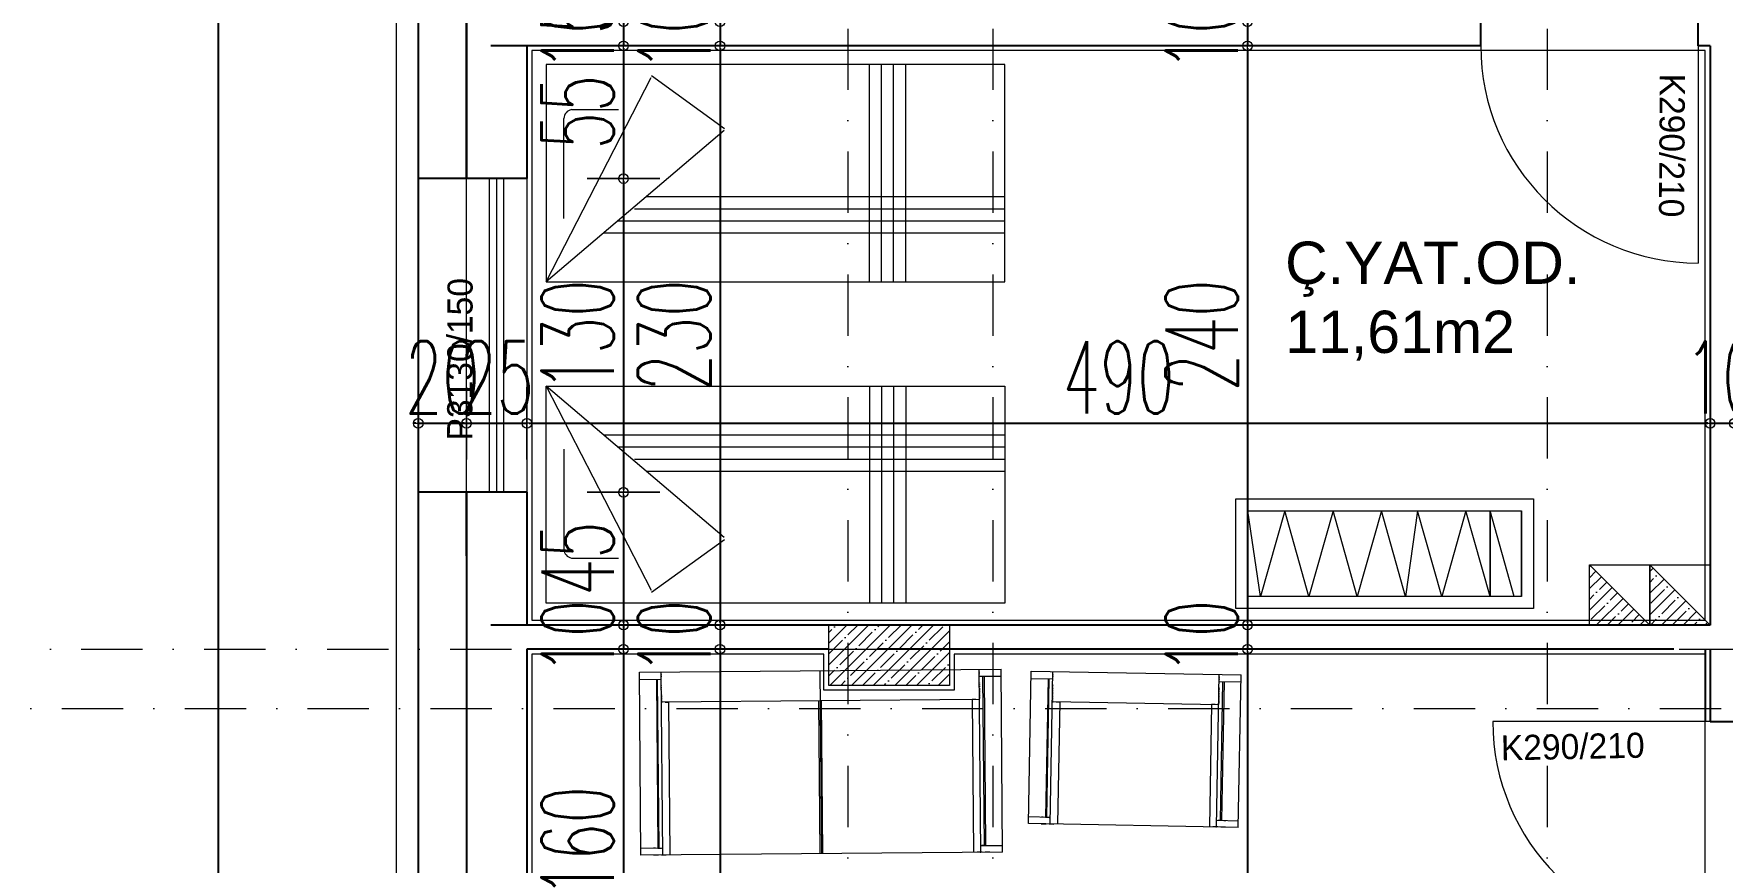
# Model space of a CAD drawing. Header units: millimetres. Extents: x -16104 to 67872, y -88009 to 12107.
# Drawn here: x 18500 to 19199, y 10002 to 10345 of the extents above; entities that cross this region are included whole.
import ezdxf

# ---------------------------------------------------------------- set-up
doc = ezdxf.new("R2010")
doc.units = ezdxf.units.MM
doc.linetypes.add('DASHDOTX2', pattern=[50.8, 25.4, -12.7, 0, -12.7])
doc.layers.get('0').update_dxf_attribs({"color": 241})
for name, color, linetype, lineweight in [('akslar', 144, 'Continuous', 20), ('baca', 46, 'Continuous', 5), ('bacas', 11, 'Continuous', 5), ('duvar', 123, 'Continuous', 25), ('emsal&kolon', 1, 'Continuous', 5), ('kapı', 3, 'Continuous', 5), ('kolon', 1, 'Continuous', 5), ('OLCU', 54, 'Continuous', 13), ('pencere', 5, 'Continuous', 5), ('POZ', 36, 'Continuous', 18), ('SıVA', 40, 'Continuous', 9), ('tefriş', 30, 'Continuous', 5), ('ÖLÇÜ', 252, 'Continuous', 20)]:
    doc.layers.add(name, color=color, linetype=linetype, lineweight=lineweight)
doc.styles.add('DIM', font='Txttw.shx', dxfattribs={"width": 0.6})
doc.styles.add('M2', font='stylu.ttf', dxfattribs={"height": 10})
doc.dimstyles.new('50', dxfattribs={"dimscale": 0, "dimtxt": 30, "dimasz": 1, "dimexe": 0, "dimexo": 2, "dimgap": 4, "dimtad": 1, "dimdec": 0, "dimzin": 0, "dimdsep": 46, "dimtxsty": 'DIM', "dimblk1": 'DOT', "dimblk2": 'DOT', "dimsah": 1, "dimcen": 1.5, "dimdle": 3, "dimse1": 1, "dimse2": 1, "dimclrd": 256, "dimclre": 9, "dimclrt": 256, "dimadec": 0, "dimazin": 0, "dimtfac": 0.24, "dimtdec": 0, "dimtix": 1, "dimtmove": 2, "dimatfit": 3, "dimldrblk": 'DOT', "dimfxl": 0, "dimtolj": 1, "dimtzin": 15, "dimarcsym": 0})

# ---------------------------------------------------------------- blocks, each defined once
blk = doc.blocks.new('NEWBLOCK4')
at = {"layer": 'bacas'}
for p, q in [((-0.8505, 0.5894), (-0.8505, 2.0869)), ((-0.093, 2.0869), (-0.8505, 2.0869)), ((-0.8205, 2.0869), (-0.8205, 1.9969)), ((-0.1205, 1.9969), (-0.1205, 2.0869)), ((-0.1205, 2.0269), (-0.1205, 2.0344)), ((-0.093, 2.0869), (-0.093, 0.5894)), ((-0.093, 2.0344), (-0.093, 2.0144)), ((-0.093, 1.9969), (-0.8505, 1.9969)), ((-0.8405, 1.9969), (-0.838, 1.9969)), ((-0.833, 1.9969), (-0.8305, 1.9969)), ((-0.8205, 2.0169), (-0.1205, 2.0169)), ((-0.1205, 2.0119), (-0.8205, 2.0119)), ((-0.7955, 1.9969), (-0.793, 1.9969)), ((-0.788, 1.9969), (-0.7855, 1.9969)), ((-0.7805, 1.9969), (-0.778, 1.9969)), ((-0.773, 1.9969), (-0.7705, 1.9969)), ((-0.768, 1.9969), (-0.763, 1.9969)), ((-0.7605, 1.9969), (-0.758, 1.9969)), ((-0.7555, 1.9969), (-0.753, 1.9969)), ((-0.7505, 1.9969), (-0.748, 1.9969)), ((-0.7455, 1.9969), (-0.743, 1.9969)), ((-0.7405, 1.9969), (-0.738, 1.9969)), ((-0.7355, 1.9969), (-0.733, 1.9969)), ((-0.7305, 1.9969), (-0.728, 1.9969)), ((-0.7255, 1.9969), (-0.7255, 0.6794)), ((-0.7255, 1.9969), (-0.7255, 1.9944)), ((-0.7255, 1.9819), (-0.7255, 1.9669)), ((-0.7255, 1.9669), (-0.093, 1.9669)), ((-0.1205, 2.0169), (-0.1205, 2.0019)), ((-0.1205, 2.0144), (-0.1205, 2.0119)), ((-0.093, 2.0019), (-0.093, 1.9819)), ((-0.093, 1.9944), (-0.093, 1.9969)), ((-0.8505, 1.3369), (-0.093, 1.3369)), ((-0.093, 1.3425), (-0.7255, 1.3425)), ((-0.093, 1.3319), (-0.7255, 1.3319)), ((-0.7255, 0.6944), (-0.7255, 0.7094)), ((-0.7255, 0.7094), (-0.093, 0.7094)), ((-0.093, 0.6794), (-0.8505, 0.6794)), ((-0.8405, 0.6794), (-0.838, 0.6794)), ((-0.833, 0.6794), (-0.8305, 0.6794)), ((-0.8205, 0.5894), (-0.8205, 0.6794)), ((-0.1205, 0.6644), (-0.8205, 0.6644)), ((-0.8205, 0.6594), (-0.1205, 0.6594)), ((-0.7955, 0.6794), (-0.793, 0.6794)), ((-0.788, 0.6794), (-0.7855, 0.6794)), ((-0.7805, 0.6794), (-0.778, 0.6794)), ((-0.773, 0.6794), (-0.7705, 0.6794)), ((-0.768, 0.6794), (-0.763, 0.6794)), ((-0.7605, 0.6794), (-0.758, 0.6794)), ((-0.7555, 0.6794), (-0.753, 0.6794)), ((-0.7505, 0.6794), (-0.748, 0.6794)), ((-0.7455, 0.6794), (-0.743, 0.6794)), ((-0.7405, 0.6794), (-0.738, 0.6794)), ((-0.7355, 0.6794), (-0.733, 0.6794)), ((-0.7305, 0.6794), (-0.728, 0.6794)), ((-0.7255, 0.6794), (-0.7255, 0.6819)), ((-0.1205, 0.6794), (-0.1205, 0.5894)), ((-0.1205, 0.6594), (-0.1205, 0.6744)), ((-0.1205, 0.6619), (-0.1205, 0.6644)), ((-0.1205, 0.6494), (-0.1205, 0.6419)), ((-0.093, 0.6744), (-0.093, 0.6944)), ((-0.093, 0.6819), (-0.093, 0.6794)), ((-0.093, 0.6419), (-0.093, 0.6619)), ((-0.093, 0.5894), (-0.8505, 0.5894))]:
    blk.add_line(p, q, dxfattribs=at)
blk = doc.blocks.new('tekli.')
at = {"layer": 'bacas'}
for p, q in [((43.44, 0), (-43.44, 0)), ((-43.44, 0), (-43.44, -63.16)), ((-38.19, 0), (-36.19, 0)), ((-34.94, 0), (-32.94, 0)), ((-34.19, 0), (-34.44, 0)), ((-34.44, 0), (-34.44, -63.16)), ((-31.44, -50.66), (-31.44, 0)), ((31.44, -50.66), (31.44, 0)), ((34.94, 0), (32.94, 0)), ((34.19, 0), (34.44, 0)), ((34.44, 0), (34.44, -63.16)), ((38.19, 0), (36.19, 0)), ((43.44, 0), (43.44, -63.16)), ((-34.44, -2.75), (-43.44, -2.75)), ((-37.44, -2.75), (-38.19, -2.75)), ((-36.44, -60.16), (-36.44, -2.75)), ((-36.44, -2.75), (-34.94, -2.75)), ((-36.19, -2.75), (-35.94, -2.75)), ((-35.94, -2.75), (-35.94, -60.16)), ((34.44, -2.75), (43.44, -2.75)), ((36.44, -2.75), (34.94, -2.75)), ((35.94, -2.75), (35.94, -60.16)), ((36.19, -2.75), (35.94, -2.75)), ((36.44, -60.16), (36.44, -2.75)), ((37.44, -2.75), (38.19, -2.75)), ((34.44, -50.66), (-34.44, -50.66)), ((-34.44, -50.66), (-34.19, -50.66)), ((-34.44, -51.16), (-34.44, -50.91)), ((-34.44, -51.66), (-34.44, -51.41)), ((-34.44, -52.16), (-34.44, -51.91)), ((-34.44, -52.66), (-34.44, -52.41)), ((-34.44, -53.16), (-34.44, -52.91)), ((-34.44, -53.66), (-34.44, -53.41)), ((-34.44, -54.16), (-34.44, -53.91)), ((-34.44, -54.91), (-34.44, -54.41)), ((-34.44, -55.41), (-34.44, -55.16)), ((-34.44, -56.16), (-34.44, -55.91)), ((-32.94, -50.66), (-31.44, -50.66)), ((32.94, -50.66), (31.44, -50.66)), ((34.44, -50.66), (34.19, -50.66)), ((34.44, -51.16), (34.44, -50.91)), ((34.44, -51.66), (34.44, -51.41)), ((34.44, -52.16), (34.44, -51.91)), ((34.44, -52.66), (34.44, -52.41)), ((34.44, -53.16), (34.44, -52.91)), ((34.44, -53.66), (34.44, -53.41)), ((34.44, -54.16), (34.44, -53.91)), ((34.44, -54.91), (34.44, -54.41)), ((34.44, -55.41), (34.44, -55.16)), ((34.44, -56.16), (34.44, -55.91)), ((-43.44, -60.16), (-34.44, -60.16)), ((-34.44, -56.91), (-34.44, -56.66)), ((-34.44, -57.66), (-34.44, -57.41)), ((-34.44, -61.41), (-34.44, -61.16)), ((-34.44, -62.16), (-34.44, -61.91)), ((34.44, -56.91), (34.44, -56.66)), ((34.44, -57.66), (34.44, -57.41)), ((43.44, -60.16), (34.44, -60.16)), ((34.44, -61.41), (34.44, -61.16)), ((34.44, -62.16), (34.44, -61.91)), ((-43.44, -63.16), (43.44, -63.16))]:
    blk.add_line(p, q, dxfattribs=at)
blk = doc.blocks.new('cv')
at = {"layer": 'tefriş', "linetype": 'ByBlock'}
for p, q in [((-13586.28, -26708.58), (-13586.28, -26744.07)), ((-13573.28, -26708.58), (-13573.28, -26744.07))]:
    blk.add_line(p, q, dxfattribs=at)
for points in [[(-13591.28, -26703.58), (-13468.02, -26703.58), (-13468.02, -26749.07), (-13591.28, -26749.07)], [(-13586.28, -26708.58), (-13473.02, -26708.58), (-13473.02, -26744.07), (-13586.28, -26744.07)]]:
    blk.add_lwpolyline(points, close=True, dxfattribs=at)
blk.add_lwpolyline([(-13583.28, -26708.58), (-13573.28, -26744.07), (-13573.28, -26708.58), (-13563.28, -26744.07), (-13553.28, -26708.58), (-13543.28, -26744.07), (-13538.28, -26708.58), (-13528.28, -26744.07), (-13518.28, -26708.58), (-13508.28, -26744.07), (-13498.28, -26708.58), (-13488.28, -26744.07), (-13478.28, -26708.58), (-13473.02, -26744.07)], dxfattribs=at)
blk = doc.blocks.new('rec')
at = {"layer": 'tefriş', "linetype": 'ByBlock'}
for p, q in [((21489.37, 4993.97), (21532.87, 4909.34)), ((21563.13, 4931.27), (21489.37, 4993.97)), ((21623.29, 4993.97), (21623.29, 4903.97)), ((21628.29, 4993.97), (21628.29, 4903.97)), ((21633.29, 4993.97), (21633.29, 4903.97)), ((21638.29, 4993.97), (21638.29, 4903.97)), ((21513.18, 4973.72), (21679.37, 4973.72)), ((21496.74, 4967.85), (21496.74, 4926.33)), ((21519.07, 4968.72), (21679.37, 4968.72)), ((21525.99, 4963.72), (21679.37, 4963.72)), ((21530.83, 4958.72), (21679.37, 4958.72)), ((21533, 4908.51), (21563.26, 4930.43)), ((21499.86, 4922.66), (21519.35, 4922.66))]:
    blk.add_line(p, q, dxfattribs=at)
blk.add_lwpolyline([(21489.37, 4993.97), (21679.37, 4993.97), (21679.37, 4903.97), (21489.37, 4903.97), (21489.37, 4993.97)], dxfattribs=at)
blk.add_arc((21500.64, 4926.49), 3.9, 182.33617, 258.52931, dxfattribs=at)
blk = doc.blocks.new('DOT')
for p, q in [((0, 15), (0, -15)), ((-2, 0), (0, 0)), ((2, 0), (0, 0))]:
    blk.add_line(p, q)
blk.add_circle((0, 0), 2)
blk = doc.blocks.new('*D4456')
at = {"layer": 'Defpoints', "color": 0, "transparency": 16777216}
for p in [(18744.26, 10355.04), (18744.26, 10350.04), (18744.26, 10350.04)]:
    blk.add_point(p, dxfattribs=at)
at = {"layer": 'OLCU', "lineweight": -2, "transparency": 16777216}
for p, q in [((18744.26, 10356.04), (18744.26, 10357.04)), ((18744.26, 10355.04), (18744.26, 10350.04)), ((18744.26, 10349.04), (18744.26, 10348.04))]:
    blk.add_line(p, q, dxfattribs=at)
for p, rotation in [((18744.26, 10355.04), 270), ((18744.26, 10350.04), 90)]:
    blk.add_blockref('DOT', p, dxfattribs=dict(at, rotation=rotation))
at = {"layer": 'OLCU', "transparency": 16777216, "insert": (18725.26, 10352.54), "char_height": 30, "attachment_point": 5, "rotation": 90, "style": 'DIM'}
blk.add_mtext('\\A1;5', dxfattribs=at)
blk = doc.blocks.new('*D4457')
at = {"layer": 'Defpoints', "color": 0, "transparency": 16777216}
for p in [(18744.26, 10350.04), (18744.26, 10340.04), (18744.26, 10340.04)]:
    blk.add_point(p, dxfattribs=at)
at = {"layer": 'OLCU', "lineweight": -2, "transparency": 16777216}
for p, q in [((18744.26, 10351.04), (18744.26, 10352.04)), ((18744.26, 10350.04), (18744.26, 10340.04)), ((18744.26, 10339.04), (18744.26, 10338.04))]:
    blk.add_line(p, q, dxfattribs=at)
for p, rotation in [((18744.26, 10350.04), 270), ((18744.26, 10340.04), 90)]:
    blk.add_blockref('DOT', p, dxfattribs=dict(at, rotation=rotation))
at = {"layer": 'OLCU', "transparency": 16777216, "insert": (18725.26, 10345.04), "char_height": 30, "attachment_point": 5, "rotation": 90, "style": 'DIM'}
blk.add_mtext('\\A1;10', dxfattribs=at)
blk = doc.blocks.new('*D4762')
at = {"layer": 'Defpoints', "color": 0, "transparency": 16777216}
for p in [(18704.26, 10340.04), (18704.26, 10285.04), (18744.26, 10285.04)]:
    blk.add_point(p, dxfattribs=at)
at = {"layer": 'OLCU', "lineweight": -2, "transparency": 16777216}
blk.add_line((18744.26, 10339.04), (18744.26, 10286.04), dxfattribs=at)
for p, rotation in [((18744.26, 10340.04), 90), ((18744.26, 10285.04), 270)]:
    blk.add_blockref('DOT', p, dxfattribs=dict(at, rotation=rotation))
at = {"layer": 'OLCU', "transparency": 16777216, "insert": (18725.26, 10312.54), "char_height": 30, "attachment_point": 5, "rotation": 90, "style": 'DIM'}
blk.add_mtext('\\A1;55', dxfattribs=at)
blk = doc.blocks.new('*D4763')
at = {"layer": 'Defpoints', "color": 0, "transparency": 16777216}
for p in [(18704.26, 10285.04), (18704.26, 10155.04), (18744.26, 10155.04)]:
    blk.add_point(p, dxfattribs=at)
at = {"layer": 'OLCU', "lineweight": -2, "transparency": 16777216}
blk.add_line((18744.26, 10284.04), (18744.26, 10156.04), dxfattribs=at)
for p, rotation in [((18744.26, 10285.04), 90), ((18744.26, 10155.04), 270)]:
    blk.add_blockref('DOT', p, dxfattribs=dict(at, rotation=rotation))
at = {"layer": 'OLCU', "transparency": 16777216, "insert": (18725.26, 10220.04), "char_height": 30, "attachment_point": 5, "rotation": 90, "style": 'DIM'}
blk.add_mtext('\\A1;130', dxfattribs=at)
blk = doc.blocks.new('*D4764')
at = {"layer": 'Defpoints', "color": 0, "transparency": 16777216}
for p in [(18704.26, 10155.04), (18704.26, 10100.04), (18744.26, 10100.04)]:
    blk.add_point(p, dxfattribs=at)
at = {"layer": 'OLCU', "lineweight": -2, "transparency": 16777216}
blk.add_line((18744.26, 10154.04), (18744.26, 10101.04), dxfattribs=at)
for p, rotation in [((18744.26, 10155.04), 90), ((18744.26, 10100.04), 270)]:
    blk.add_blockref('DOT', p, dxfattribs=dict(at, rotation=rotation))
at = {"layer": 'OLCU', "transparency": 16777216, "insert": (18725.26, 10127.54), "char_height": 30, "attachment_point": 5, "rotation": 90, "style": 'DIM'}
blk.add_mtext('\\A1;45', dxfattribs=at)
blk = doc.blocks.new('*D4458')
at = {"layer": 'Defpoints', "color": 0, "transparency": 16777216}
for p in [(18744.26, 10100.04), (18744.26, 10090.04), (18744.26, 10090.04)]:
    blk.add_point(p, dxfattribs=at)
at = {"layer": 'OLCU', "lineweight": -2, "transparency": 16777216}
for p, q in [((18744.26, 10101.04), (18744.26, 10102.04)), ((18744.26, 10100.04), (18744.26, 10090.04)), ((18744.26, 10089.04), (18744.26, 10088.04))]:
    blk.add_line(p, q, dxfattribs=at)
for p, rotation in [((18744.26, 10100.04), 270), ((18744.26, 10090.04), 90)]:
    blk.add_blockref('DOT', p, dxfattribs=dict(at, rotation=rotation))
at = {"layer": 'OLCU', "transparency": 16777216, "insert": (18725.26, 10095.04), "char_height": 30, "attachment_point": 5, "rotation": 90, "style": 'DIM'}
blk.add_mtext('\\A1;10', dxfattribs=at)
blk = doc.blocks.new('*D4765')
at = {"layer": 'Defpoints', "color": 0, "transparency": 16777216}
for p in [(18704.26, 10090.04), (18704.26, 9930.29), (18744.26, 9930.29)]:
    blk.add_point(p, dxfattribs=at)
at = {"layer": 'OLCU', "lineweight": -2, "transparency": 16777216}
blk.add_line((18744.26, 10089.04), (18744.26, 9931.29), dxfattribs=at)
for p, rotation in [((18744.26, 10090.04), 90), ((18744.26, 9930.29), 270)]:
    blk.add_blockref('DOT', p, dxfattribs=dict(at, rotation=rotation))
at = {"layer": 'OLCU', "transparency": 16777216, "insert": (18725.26, 10010.17), "char_height": 30, "attachment_point": 5, "rotation": 90, "style": 'DIM'}
blk.add_mtext('\\A1;160', dxfattribs=at)
blk = doc.blocks.new('*D4461')
at = {"layer": 'Defpoints', "color": 0, "transparency": 16777216}
for p in [(18784.26, 10350.04), (18784.26, 10340.04), (18784.26, 10340.04)]:
    blk.add_point(p, dxfattribs=at)
at = {"layer": 'OLCU', "lineweight": -2, "transparency": 16777216}
for p, q in [((18784.26, 10351.04), (18784.26, 10352.04)), ((18784.26, 10350.04), (18784.26, 10340.04)), ((18784.26, 10339.04), (18784.26, 10338.04))]:
    blk.add_line(p, q, dxfattribs=at)
for p, rotation in [((18784.26, 10350.04), 270), ((18784.26, 10340.04), 90)]:
    blk.add_blockref('DOT', p, dxfattribs=dict(at, rotation=rotation))
at = {"layer": 'OLCU', "transparency": 16777216, "insert": (18765.26, 10345.04), "char_height": 30, "attachment_point": 5, "rotation": 90, "style": 'DIM'}
blk.add_mtext('\\A1;10', dxfattribs=at)
blk = doc.blocks.new('*D4462')
at = {"layer": 'Defpoints', "color": 0, "transparency": 16777216}
for p in [(18784.26, 10340.04), (18784.26, 10100.04), (18784.26, 10100.04)]:
    blk.add_point(p, dxfattribs=at)
at = {"layer": 'OLCU', "lineweight": -2, "transparency": 16777216}
blk.add_line((18784.26, 10339.04), (18784.26, 10101.04), dxfattribs=at)
for p, rotation in [((18784.26, 10340.04), 90), ((18784.26, 10100.04), 270)]:
    blk.add_blockref('DOT', p, dxfattribs=dict(at, rotation=rotation))
at = {"layer": 'OLCU', "transparency": 16777216, "insert": (18765.26, 10220.04), "char_height": 30, "attachment_point": 5, "rotation": 90, "style": 'DIM'}
blk.add_mtext('\\A1;230', dxfattribs=at)
blk = doc.blocks.new('*D4463')
at = {"layer": 'Defpoints', "color": 0, "transparency": 16777216}
for p in [(18784.26, 10100.04), (18784.26, 10090.04), (18784.26, 10090.04)]:
    blk.add_point(p, dxfattribs=at)
at = {"layer": 'OLCU', "lineweight": -2, "transparency": 16777216}
for p, q in [((18784.26, 10101.04), (18784.26, 10102.04)), ((18784.26, 10100.04), (18784.26, 10090.04)), ((18784.26, 10089.04), (18784.26, 10088.04))]:
    blk.add_line(p, q, dxfattribs=at)
for p, rotation in [((18784.26, 10100.04), 270), ((18784.26, 10090.04), 90)]:
    blk.add_blockref('DOT', p, dxfattribs=dict(at, rotation=rotation))
at = {"layer": 'OLCU', "transparency": 16777216, "insert": (18765.26, 10095.04), "char_height": 30, "attachment_point": 5, "rotation": 90, "style": 'DIM'}
blk.add_mtext('\\A1;10', dxfattribs=at)
blk = doc.blocks.new('*D4464')
at = {"layer": 'Defpoints', "color": 0, "transparency": 16777216}
for p in [(18784.26, 10090.04), (18784.26, 9640.54), (18784.26, 9640.54)]:
    blk.add_point(p, dxfattribs=at)
at = {"layer": 'OLCU', "lineweight": -2, "transparency": 16777216}
blk.add_line((18784.26, 10089.04), (18784.26, 9641.54), dxfattribs=at)
for p, rotation in [((18784.26, 10090.04), 90), ((18784.26, 9640.54), 270)]:
    blk.add_blockref('DOT', p, dxfattribs=dict(at, rotation=rotation))
at = {"layer": 'OLCU', "transparency": 16777216, "insert": (18765.26, 9865.29), "char_height": 30, "attachment_point": 5, "rotation": 90, "style": 'DIM'}
blk.add_mtext('\\A1;450', dxfattribs=at)
blk = doc.blocks.new('*D4475')
at = {"layer": 'Defpoints', "color": 0, "transparency": 16777216}
for p in [(19002.68, 10350.04), (19002.68, 10340.04), (19002.68, 10340.04)]:
    blk.add_point(p, dxfattribs=at)
at = {"layer": 'OLCU', "lineweight": -2, "transparency": 16777216}
for p, q in [((19002.68, 10351.04), (19002.68, 10352.04)), ((19002.68, 10350.04), (19002.68, 10340.04)), ((19002.68, 10339.04), (19002.68, 10338.04))]:
    blk.add_line(p, q, dxfattribs=at)
for p, rotation in [((19002.68, 10350.04), 270), ((19002.68, 10340.04), 90)]:
    blk.add_blockref('DOT', p, dxfattribs=dict(at, rotation=rotation))
at = {"layer": 'OLCU', "transparency": 16777216, "insert": (18983.68, 10345.04), "char_height": 30, "attachment_point": 5, "rotation": 90, "style": 'DIM'}
blk.add_mtext('\\A1;10', dxfattribs=at)
blk = doc.blocks.new('*D4799')
at = {"layer": 'Defpoints', "color": 0, "transparency": 16777216}
for p in [(18679.26, 10183.66), (18659.26, 10155.04), (18679.26, 10155.04)]:
    blk.add_point(p, dxfattribs=at)
at = {"layer": 'OLCU', "lineweight": -2, "transparency": 16777216}
for p, q in [((18658.26, 10183.66), (18657.26, 10183.66)), ((18659.26, 10183.66), (18679.26, 10183.66)), ((18680.26, 10183.66), (18681.26, 10183.66))]:
    blk.add_line(p, q, dxfattribs=at)
blk.add_blockref('DOT', (18659.26, 10183.66), dxfattribs=at)
at = {"layer": 'OLCU', "lineweight": -2, "transparency": 16777216, "rotation": 180}
blk.add_blockref('DOT', (18679.26, 10183.66), dxfattribs=at)
at = {"layer": 'OLCU', "transparency": 16777216, "insert": (18669.26, 10202.66), "char_height": 30, "attachment_point": 5, "style": 'DIM'}
blk.add_mtext('\\A1;20', dxfattribs=at)
blk = doc.blocks.new('*D4497')
at = {"layer": 'Defpoints', "color": 0, "transparency": 16777216}
for p in [(18679.26, 10183.66), (18704.26, 10183.66), (18704.26, 10183.66)]:
    blk.add_point(p, dxfattribs=at)
at = {"layer": 'OLCU', "lineweight": -2, "transparency": 16777216}
for p, q in [((18678.26, 10183.66), (18677.26, 10183.66)), ((18679.26, 10183.66), (18704.26, 10183.66)), ((18705.26, 10183.66), (18706.26, 10183.66))]:
    blk.add_line(p, q, dxfattribs=at)
blk.add_blockref('DOT', (18679.26, 10183.66), dxfattribs=at)
at = {"layer": 'OLCU', "lineweight": -2, "transparency": 16777216, "rotation": 180}
blk.add_blockref('DOT', (18704.26, 10183.66), dxfattribs=at)
at = {"layer": 'OLCU', "transparency": 16777216, "insert": (18691.76, 10202.66), "char_height": 30, "attachment_point": 5, "style": 'DIM'}
blk.add_mtext('\\A1;25', dxfattribs=at)
blk = doc.blocks.new('*D4498')
at = {"layer": 'Defpoints', "color": 0, "transparency": 16777216}
for p in [(18704.26, 10183.66), (19194.26, 10183.66), (19194.26, 10183.66)]:
    blk.add_point(p, dxfattribs=at)
at = {"layer": 'OLCU', "lineweight": -2, "transparency": 16777216}
blk.add_line((18705.26, 10183.66), (19193.26, 10183.66), dxfattribs=at)
at = {"layer": 'OLCU', "lineweight": -2, "transparency": 16777216, "rotation": 180}
blk.add_blockref('DOT', (18704.26, 10183.66), dxfattribs=at)
at = {"layer": 'OLCU', "lineweight": -2, "transparency": 16777216}
blk.add_blockref('DOT', (19194.26, 10183.66), dxfattribs=at)
at = {"layer": 'OLCU', "transparency": 16777216, "insert": (18949.26, 10202.66), "char_height": 30, "attachment_point": 5, "style": 'DIM'}
blk.add_mtext('\\A1;490', dxfattribs=at)
blk = doc.blocks.new('*D4499')
at = {"layer": 'Defpoints', "color": 0, "transparency": 16777216}
for p in [(19194.26, 10183.66), (19204.26, 10183.66), (19204.26, 10183.66)]:
    blk.add_point(p, dxfattribs=at)
at = {"layer": 'OLCU', "lineweight": -2, "transparency": 16777216}
for p, q in [((19193.26, 10183.66), (19192.26, 10183.66)), ((19194.26, 10183.66), (19204.26, 10183.66)), ((19205.26, 10183.66), (19206.26, 10183.66))]:
    blk.add_line(p, q, dxfattribs=at)
blk.add_blockref('DOT', (19194.26, 10183.66), dxfattribs=at)
at = {"layer": 'OLCU', "lineweight": -2, "transparency": 16777216, "rotation": 180}
blk.add_blockref('DOT', (19204.26, 10183.66), dxfattribs=at)
at = {"layer": 'OLCU', "transparency": 16777216, "insert": (19199.26, 10202.66), "char_height": 30, "attachment_point": 5, "style": 'DIM'}
blk.add_mtext('\\A1;10', dxfattribs=at)
blk = doc.blocks.new('*D4729')
at = {"layer": 'Defpoints', "color": 0, "transparency": 16777216}
for p in [(18576.55, 10470.04), (18679.26, 10470.04), (18679.26, 9465.54)]:
    blk.add_point(p, dxfattribs=at)
at = {"layer": 'OLCU', "lineweight": -2, "transparency": 16777216}
blk.add_line((18576.55, 9466.54), (18576.55, 10469.04), dxfattribs=at)
for p, rotation in [((18576.55, 10470.04), 90), ((18576.55, 9465.54), 270)]:
    blk.add_blockref('DOT', p, dxfattribs=dict(at, rotation=rotation))
at = {"layer": 'OLCU', "transparency": 16777216, "insert": (18557.55, 9967.79), "char_height": 30, "attachment_point": 5, "rotation": 90, "style": 'DIM'}
blk.add_mtext('\\A1;1005', dxfattribs=at)
blk = doc.blocks.new('*D4710')
at = {"layer": 'Defpoints', "color": 0, "transparency": 16777216}
for p in [(19002.68, 10340.04), (19002.68, 10100.04), (19002.68, 10100.04)]:
    blk.add_point(p, dxfattribs=at)
at = {"layer": 'OLCU', "lineweight": -2, "transparency": 16777216}
blk.add_line((19002.68, 10339.04), (19002.68, 10101.04), dxfattribs=at)
for p, rotation in [((19002.68, 10340.04), 90), ((19002.68, 10100.04), 270)]:
    blk.add_blockref('DOT', p, dxfattribs=dict(at, rotation=rotation))
at = {"layer": 'OLCU', "transparency": 16777216, "insert": (18983.68, 10220.04), "char_height": 30, "attachment_point": 5, "rotation": 90, "style": 'DIM'}
blk.add_mtext('\\A1;240', dxfattribs=at)
blk = doc.blocks.new('*D4711')
at = {"layer": 'Defpoints', "color": 0, "transparency": 16777216}
for p in [(19002.68, 10100.04), (19002.68, 10090.04), (19002.68, 10090.04)]:
    blk.add_point(p, dxfattribs=at)
at = {"layer": 'OLCU', "lineweight": -2, "transparency": 16777216}
for p, q in [((19002.68, 10101.04), (19002.68, 10102.04)), ((19002.68, 10100.04), (19002.68, 10090.04)), ((19002.68, 10089.04), (19002.68, 10088.04))]:
    blk.add_line(p, q, dxfattribs=at)
for p, rotation in [((19002.68, 10100.04), 270), ((19002.68, 10090.04), 90)]:
    blk.add_blockref('DOT', p, dxfattribs=dict(at, rotation=rotation))
at = {"layer": 'OLCU', "transparency": 16777216, "insert": (18983.68, 10095.04), "char_height": 30, "attachment_point": 5, "rotation": 90, "style": 'DIM'}
blk.add_mtext('\\A1;10', dxfattribs=at)
blk = doc.blocks.new('*D4712')
at = {"layer": 'Defpoints', "color": 0, "transparency": 16777216}
for p in [(19002.68, 10090.04), (19002.68, 9490.54), (19002.68, 9490.54)]:
    blk.add_point(p, dxfattribs=at)
at = {"layer": 'OLCU', "lineweight": -2, "transparency": 16777216}
blk.add_line((19002.68, 10089.04), (19002.68, 9491.54), dxfattribs=at)
for p, rotation in [((19002.68, 10090.04), 90), ((19002.68, 9490.54), 270)]:
    blk.add_blockref('DOT', p, dxfattribs=dict(at, rotation=rotation))
at = {"layer": 'OLCU', "transparency": 16777216, "insert": (18983.68, 9790.29), "char_height": 30, "attachment_point": 5, "rotation": 90, "style": 'DIM'}
blk.add_mtext('\\A1;600', dxfattribs=at)

msp = doc.modelspace()

# ---------------------------------------------------------------- hatches: boundary and pattern name
at = {"layer": 'kolon'}
h = msp.add_hatch(dxfattribs=at)
h.set_pattern_fill('ANSI35,_O', color=256)
h.set_pattern_definition([(45, (14156.244, 6128.949), (-4.490128, 4.490128), []), (45, (14160.734, 6128.949), (-4.490128, 4.490128), [7.9375, -1.5875, 0, -1.5875])])
h.paths.add_polyline_path([(18879.26, 10075.04), (18879.26, 10100.04), (18829.26, 10100.04), (18829.26, 10075.04)])
at = {"layer": 'ÖLÇÜ'}
h = msp.add_hatch(dxfattribs=at)
h.set_pattern_fill('ANSI35,_O', color=256)
h.set_pattern_definition([(45, (3586.7175, 49480.853), (-4.4901281, 4.4901281), []), (45, (3591.2076, 49480.853), (-4.4901281, 4.4901281), [7.9375, -1.5875, 0, -1.5875])])
h.paths.add_polyline_path([(19144.26, 10125.04), (19144.26, 10123.04), (19146.26, 10123.04)])
h.paths.add_polyline_path([(19146.26, 10123.04), (19144.26, 10123.04), (19144.26, 10100.54), (19168.76, 10100.54)])
h.paths.add_polyline_path([(19168.76, 10100.54), (19144.26, 10100.54), (19144.26, 10100.04), (19169.26, 10100.04)])
h.paths.add_polyline_path([(19171.26, 10123.04), (19169.26, 10123.04), (19169.26, 10100.54), (19192.26, 10100.54), (19192.26, 10102.04)])
h.paths.add_polyline_path([(19169.26, 10125.04), (19169.26, 10123.04), (19171.26, 10123.04)])
h.paths.add_polyline_path([(19192.26, 10100.54), (19169.26, 10100.54), (19169.26, 10100.04), (19192.26, 10100.04)])
h.paths.add_polyline_path([(19193.76, 10100.54), (19192.26, 10100.54), (19192.26, 10100.04), (19194.26, 10100.04)])
h.paths.add_polyline_path([(19192.26, 10102.04), (19192.26, 10100.54), (19193.76, 10100.54)])

# ---------------------------------------------------------------- linework, layer by layer
at = {"layer": 'akslar', "linetype": 'DASHDOTX2'}
for p, q in [((18837.22, 11925.04), (18837.22, 9115.54)), ((18897.26, 11925.04), (18897.26, 9115.54)), ((19126.76, 11925.04), (19126.76, 9115.54)), ((17705.34, 10090.04), (20755.34, 10090.04)), ((17697.26, 10065.54), (20747.26, 10065.54))]:
    msp.add_line(p, q, dxfattribs=at)
at = {"layer": 'baca'}
for points in [[(19144.26, 10125.04), (19169.26, 10125.04), (19169.26, 10100.04), (19144.26, 10100.04), (19144.26, 10125.04), (19169.26, 10100.04)], [(19169.26, 10125.04), (19194.26, 10125.04), (19194.26, 10100.04), (19169.26, 10100.04), (19169.26, 10125.04), (19194.26, 10100.04)]]:
    msp.add_lwpolyline(points, dxfattribs=at)
at = {"layer": 'duvar'}
for p, q in [((18659.26, 10405.04), (18659.26, 9800.29)), ((18659.26, 10355.04), (18659.26, 10285.04)), ((18679.26, 10285.04), (18679.26, 10355.04)), ((18679.26, 10355.04), (18679.26, 10285.04)), ((18679.26, 10355.04), (18679.26, 10285.04)), ((19099.26, 10340.04), (19099.26, 10350.04)), ((19189.26, 10340.04), (19189.26, 10350.04)), ((19099.26, 10340.04), (18689.26, 10340.04)), ((18704.26, 10340.04), (18704.26, 10285.04)), ((19194.26, 10340.04), (19189.26, 10340.04)), ((19194.26, 10340.04), (19194.26, 10100.04)), ((18704.26, 10285.04), (18659.26, 10285.04)), ((18659.26, 10155.04), (18659.26, 9930.29)), ((18704.26, 10155.04), (18659.26, 10155.04)), ((18679.26, 10128.79), (18679.26, 10155.04)), ((18679.26, 10155.04), (18679.26, 10128.79)), ((18679.26, 10155.04), (18679.26, 9930.29)), ((18704.26, 10155.04), (18704.26, 10100.04)), ((18704.26, 10155.04), (18704.26, 10100.04)), ((18679.26, 10128.79), (18679.26, 9998.79)), ((18704.26, 10120.04), (18704.26, 10100.04)), ((19194.26, 10100.04), (18689.26, 10100.04)), ((18829.26, 10090.04), (18704.26, 10090.04)), ((18704.26, 10090.04), (18704.26, 9930.29)), ((19179.26, 10090.04), (18849.26, 10090.04)), ((19192.26, 10090.04), (19192.26, 10060.04)), ((19194.26, 10090.04), (19194.26, 10060.04)), ((19194.26, 10060.04), (19204.26, 10060.04))]:
    msp.add_line(p, q, dxfattribs=at)
at = {"layer": 'emsal&kolon'}
msp.add_lwpolyline([(18829.26, 10075.04), (18829.26, 10100.04), (18879.26, 10100.04), (18879.26, 10075.04), (18829.26, 10075.04)], dxfattribs=at)
at = {"layer": 'kapı'}
for p, q in [((19189.26, 10340.04), (19189.26, 10250.04)), ((19194.26, 10060.04), (19104.26, 10060.04))]:
    msp.add_line(p, q, dxfattribs=at)
for centre in [(19189.26, 10340.04), (19194.26, 10060.04)]:
    msp.add_arc(centre, 90, 180, 270, dxfattribs=at)
at = {"layer": 'pencere'}
for p, q in [((18679.26, 10155.04), (18679.26, 10285.04)), ((18688.76, 10155.04), (18688.76, 10285.04)), ((18691.76, 10155.04), (18691.76, 10285.04)), ((18694.76, 10155.04), (18694.76, 10285.04)), ((18704.26, 10285.04), (18704.26, 10155.04))]:
    msp.add_line(p, q, dxfattribs=at)
at = {"layer": 'SıVA'}
for points in [[(19787.26, 10217.04), (19787.26, 9702.54), (19652.26, 9702.54), (19652.26, 9442.54), (18870.26, 9442.54), (18870.26, 9612.54), (18650.26, 9612.54), (18650.26, 10467.04), (18188.26, 10467.04), (18188.26, 10981.73), (18018.26, 10981.73), (18018.26, 11434.04), (18308.26, 11434.04), (18308.26, 11604.04), (20130.26, 11604.04), (20130.26, 11434.04), (20420.26, 11434.04), (20420.26, 10981.73), (20250.26, 10981.73), (20250.26, 10487.04), (20090.26, 10487.04), (20090.26, 10217.04)], [(19114.26, 10338.04), (18706.26, 10338.04), (18706.26, 10102.04), (19192.26, 10102.04), (19192.26, 10338.04)], [(18906.26, 9492.54), (19192.26, 9492.54), (19192.26, 9970.04), (19192.26, 10088.04), (18881.26, 10088.04), (18881.26, 10073.04), (18827.26, 10073.04), (18827.26, 10088.04), (18706.26, 10088.04), (18706.26, 9930.29), (18706.26, 9642.54), (18827.26, 9642.54), (18827.26, 9652.54), (18866.26, 9652.54), (18866.26, 9642.54), (18906.26, 9642.54)]]:
    msp.add_lwpolyline(points, close=True, dxfattribs=at)
at = {"layer": 'tefriş', "linetype": 'ByBlock'}
for p, q in [((18755.83, 10327.76), (18786.09, 10305.84)), ((18846.12, 10242.3), (18846.12, 10332.3)), ((18851.12, 10242.3), (18851.12, 10332.3)), ((18856.12, 10242.3), (18856.12, 10332.3)), ((18861.12, 10242.3), (18861.12, 10332.3)), ((18712.2, 10242.3), (18755.7, 10326.93)), ((18722.69, 10313.61), (18742.18, 10313.61)), ((18719.57, 10268.43), (18719.57, 10309.95)), ((18785.96, 10305.01), (18712.2, 10242.3)), ((18748.82, 10272.55), (18902.2, 10272.55)), ((18753.66, 10277.55), (18902.2, 10277.55)), ((18741.9, 10267.55), (18902.2, 10267.55)), ((18736.02, 10262.55), (18902.2, 10262.55))]:
    msp.add_line(p, q, dxfattribs=at)
msp.add_lwpolyline([(18712.2, 10242.3), (18902.2, 10242.3), (18902.2, 10332.3), (18712.2, 10332.3), (18712.2, 10242.3)], dxfattribs=at)
msp.add_arc((18723.47, 10309.79), 3.9, 101.47069, 177.66383, dxfattribs=at)

# ---------------------------------------------------------------- block references
at = {"layer": 'duvar'}
msp.add_blockref('rec', (-2777.17, 5205.12), dxfattribs=at)
at = {"layer": 'tefriş', "rotation": 180}
msp.add_blockref('cv', (5529.83, -16596.67), dxfattribs=at)
at = {"layer": 'tefriş', "xscale": 99.99999999999761, "yscale": 99.99999999999761, "zscale": 99.99999999999761, "rotation": 270.4785116298202}
msp.add_blockref('NEWBLOCK4', (18692.63, 9994.95), dxfattribs=at)
at = {"layer": 'tefriş', "xscale": -1, "rotation": 178.9850771958458}
msp.add_blockref('tekli.', (18955.44, 10017), dxfattribs=at)

# ---------------------------------------------------------------- texts
at = {"layer": 'emsal&kolon', "char_height": 17.5, "width": 1076.8413, "attachment_point": 9}
for s, insert in [('{\\fArial|b0|i0|c162|p34;Ç.YAT.OD.}', (19140.48, 10236.02)), ('{\\fArial|b0|i0|c162|p34;11,61m2}', (19113.42, 10209.54))]:
    msp.add_mtext(s, dxfattribs=dict(at, insert=insert))
at = {"layer": 'POZ', "style": 'M2', "flags": 4}
for tag, p, rotation in [('K290/210', (19173.43, 10328.54), 269.63996), ('P3130/150', (18681.61, 10176.53), 89.83596), ('K290/210', (19107.69, 10043.93), 1.13919)]:
    msp.add_attdef(tag, p, 'K1 80/210', height=10.4, rotation=rotation, dxfattribs=at)

# ---------------------------------------------------------------- dimensions: what is measured, and where the dimension line sits
at = {"layer": 'OLCU'}
dim = msp.add_aligned_dim(p1=(18679.26170542, 9465.54463968), p2=(18679.26170542, 10470.04463968), distance=102.70769654, dimstyle='50', override={"dimscale": 1}, dxfattribs=at)
dim.commit()
dim.dimension.update_dxf_attribs({"geometry": '*D4729', "text_midpoint": (18557.55400888, 9967.79463968)})
for base, p1, p2, picture, middle in [((18744.26, 10340.04), (18744.26, 10350.04), (18744.26, 10340.04), '*D4457', (18725.26, 10345.04)), ((18744.26, 10350.04), (18744.26, 10355.04), (18744.26, 10350.04), '*D4456', (18725.26, 10352.54)), ((18784.26, 10340.04), (18784.26, 10350.04), (18784.26, 10340.04), '*D4461', (18765.26, 10345.04)), ((19002.68, 10340.04), (19002.68, 10350.04), (19002.68, 10340.04), '*D4475', (18983.68, 10345.04)), ((18744.26, 10285.04), (18704.26, 10340.04), (18704.26, 10285.04), '*D4762', (18725.26, 10312.54)), ((19002.68, 10100.04), (19002.68, 10340.04), (19002.68, 10100.04), '*D4710', (18983.68, 10220.04)), ((18744.26, 10155.04), (18704.26, 10285.04), (18704.26, 10155.04), '*D4763', (18725.26, 10220.04)), ((18744.26, 10090.04), (18744.26, 10100.04), (18744.26, 10090.04), '*D4458', (18725.26, 10095.04)), ((18784.26, 10090.04), (18784.26, 10100.04), (18784.26, 10090.04), '*D4463', (18765.26, 10095.04)), ((19002.68, 10090.04), (19002.68, 10100.04), (19002.68, 10090.04), '*D4711', (18983.68, 10095.04)), ((18744.26, 9930.29), (18704.26, 10090.04), (18704.26, 9930.29), '*D4765', (18725.26, 10010.17)), ((18784.26170542, 9640.54463968), (18784.26170542, 10090.04463968), (18784.26170542, 9640.54463968), '*D4464', (18765.26170542, 9865.29463968)), ((19002.67975452, 9490.54463968), (19002.67975452, 10090.04463968), (19002.67975452, 9490.54463968), '*D4712', (18983.67975452, 9790.29463968))]:
    dim = msp.add_linear_dim(base=base, p1=p1, p2=p2, angle=90, dimstyle='50', override={"dimscale": 1}, dxfattribs=at)
    dim.commit()
    dim.dimension.update_dxf_attribs({"geometry": picture, "text_midpoint": middle})
for base, p1, p2, text, picture, middle in [((18784.26, 10100.04), (18784.26, 10340.04), (18784.26, 10100.04), '230', '*D4462', (18765.26, 10220.04)), ((18744.26, 10100.04), (18704.26, 10155.04), (18704.26, 10100.04), '45', '*D4764', (18725.26, 10127.54))]:
    dim = msp.add_linear_dim(base=base, p1=p1, p2=p2, angle=90, text=text, dimstyle='50', override={"dimscale": 1}, dxfattribs=at)
    dim.commit()
    dim.dimension.update_dxf_attribs({"geometry": picture, "text_midpoint": middle})
for base, p1, p2, picture, middle in [((18679.26, 10183.66), (18659.26, 10155.04), (18679.26, 10155.04), '*D4799', (18669.26, 10202.66)), ((18704.26, 10183.66), (18679.26, 10183.66), (18704.26, 10183.66), '*D4497', (18691.76, 10202.66)), ((19194.26, 10183.66), (18704.26, 10183.66), (19194.26, 10183.66), '*D4498', (18949.26, 10202.66)), ((19204.26, 10183.66), (19194.26, 10183.66), (19204.26, 10183.66), '*D4499', (19199.26, 10202.66))]:
    dim = msp.add_linear_dim(base=base, p1=p1, p2=p2, dimstyle='50', override={"dimscale": 1}, dxfattribs=at)
    dim.commit()
    dim.dimension.update_dxf_attribs({"geometry": picture, "text_midpoint": middle})

doc.saveas('drawing.dxf')
